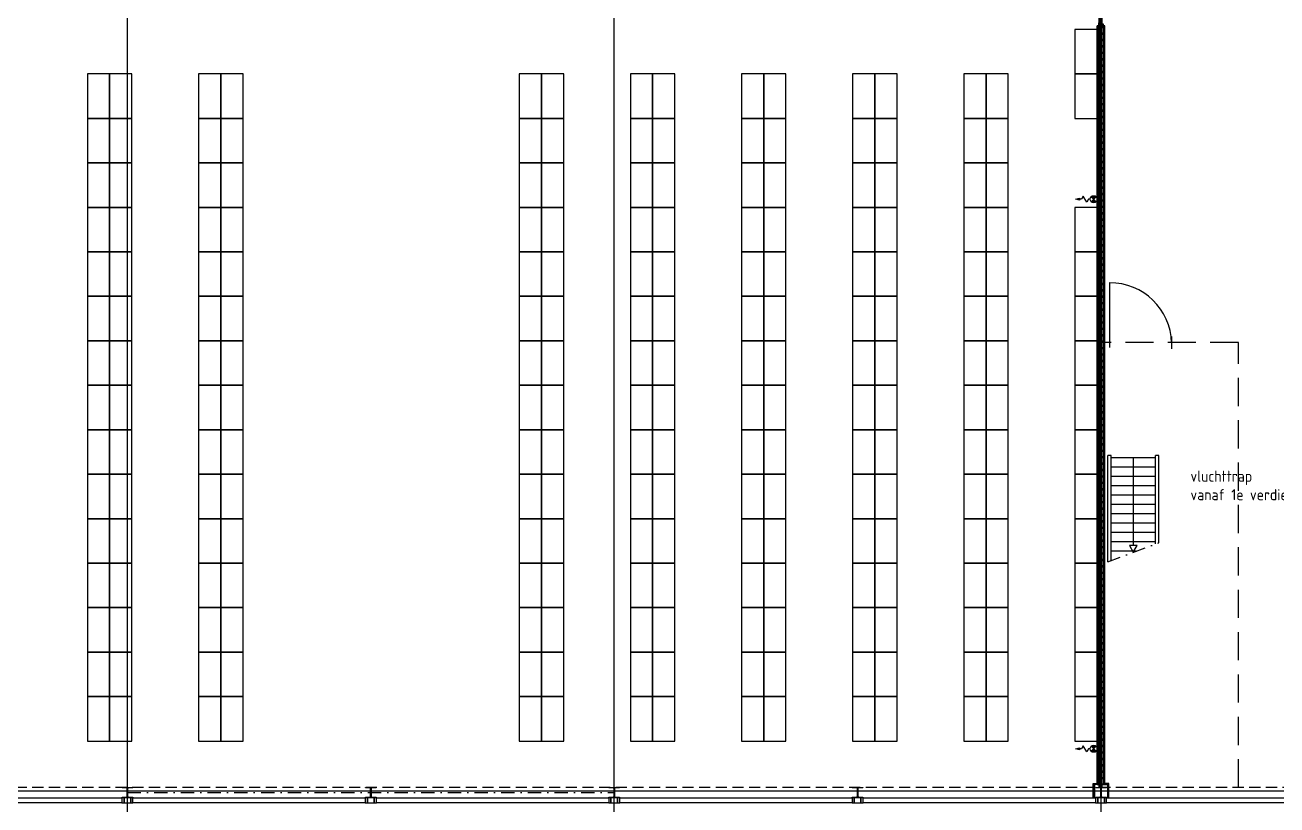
# Model space of a CAD drawing. Header units: millimetres. Extents: x -10134 to 185601, y -10232 to 93662.
# Drawn here: x 62231 to 90391, y 7641 to 25178 of the extents above; entities that cross this region are included whole.
import ezdxf
from ezdxf.enums import TextEntityAlignment as Align

# ---------------------------------------------------------------- set-up
doc = ezdxf.new("R2010")
doc.units = ezdxf.units.MM
doc.header["$LTSCALE"] = 100
for name, pattern in [('B0302', [6, 3, -1.5, 0, -1.5]), ('B0403', [3.75, 2.5, -1.25]), ('DASHDOT', [25.4, 12.7, -6.35, 0, -6.35]), ('HIDDEN', [9.525, 6.35, -3.175])]:
    doc.linetypes.add(name, pattern=pattern)
for name, color, linetype in [('A--L21', 8, 'Continuous'), ('A--L22', 8, 'Continuous'), ('A--L24', 8, 'Continuous'), ('A--L28', 8, 'Continuous'), ('A--L32', 8, 'Continuous'), ('A--L65', 1, 'Continuous'), ('A--T$1A', 2, 'Continuous'), ('AL$7A---_STRAMIEN', 1, 'Continuous'), ('AL22----', 8, 'Continuous'), ('ARCEER_ISO', 8, 'Continuous'), ('PALLETS', 8, 'Continuous'), ('WB6510--_ZATT', 7, 'Continuous'), ('WL6510--_SYMBOOL025', 2, 'Continuous'), ('WT6510--_AANTCODE', 2, 'Continuous'), ('WT6510--_VERKLCODE', 2, 'Continuous')]:
    doc.layers.add(name, color=color, linetype=linetype)
doc.styles.add('gbb_isop_7.0', font='iso.shx')
doc.styles.add('ISO', font='ISO')
doc.styles.add('TNC', font='iso')
doc.styles.add('TVC', font='ISO.shx')

# ---------------------------------------------------------------- blocks, each defined once
blk = doc.blocks.new('W6510-14')
at = {"layer": 'WL6510--_SYMBOOL025', "linetype": 'Continuous'}
h = blk.add_hatch(color=256, dxfattribs=at)
h.paths.add_polyline_path([(0, 0), (141, 141, 0.198912), (0, 200, 0.198912), (-141, 141)])
h.paths.add_polyline_path([(-141, -141, 0.198912), (0, -200, 0.198912), (141, -141), (0, 0)])
blk.add_hatch(color=256, dxfattribs=at).paths.add_polyline_path([(800, 51), (800, 0), (800, -51), (1001, 0)])
for p, q in [((-141, -141), (141, 141)), ((-141, 141), (141, -141))]:
    blk.add_line(p, q, dxfattribs=at)
blk.add_lwpolyline([(200, 0), (280, 0), (380, 173), (580, -173), (680, 0), (800, 0)], dxfattribs=at)
at = {"layer": 'WL6510--_SYMBOOL025'}
blk.add_lwpolyline([(800, 0), (800, 51), (1001, 0), (800, -51), (800, -51), (800, 0), (800, 0)], dxfattribs=at)
at = {"layer": 'WL6510--_SYMBOOL025', "linetype": 'Continuous'}
blk.add_circle((0, 0), 200, dxfattribs=at)
at = {"layer": 'WB6510--_ZATT', "style": 'ISO', "flags": 3}
for tag, p in [('ZVERKL', (0, 300)), ('ZTECH', (0, 150)), ('ZSYM', (0, 0))]:
    blk.add_attdef(tag, p, '', height=100, dxfattribs=at)
at = {"layer": 'WT6510--_AANTCODE', "style": 'TNC'}
blk.add_attdef('TNC', text='', height=180, dxfattribs=at).set_placement((525, 611), align=Align.MIDDLE_CENTER)
at = {"layer": 'WT6510--_VERKLCODE', "style": 'TVC'}
blk.add_attdef('TVC', text='', height=180, dxfattribs=at).set_placement((315, 371), align=Align.MIDDLE_LEFT)

msp = doc.modelspace()

# ---------------------------------------------------------------- hatches: boundary and pattern name
at = {"layer": 'A--L28'}
h = msp.add_hatch(dxfattribs=at)
h.set_pattern_fill('ZIGZAG', color=256, scale=5.56777, angle=405, style=0)
h.set_pattern_definition([(45, (86371.509, 8051.229), (9e-15, 25), [17.67767, -17.67767]), (135, (86384.009, 8063.729), (-25, 9e-15), [17.67767, -17.67767])])
h.paths.add_polyline_path([(86359, 8101), (86359, 25157), (86347, 25157), (86347, 8101)])
h = msp.add_hatch(dxfattribs=at)
h.set_pattern_fill('ANSI31', color=256, scale=1.625, angle=405, style=0)
h.set_pattern_definition([(90, (86360.651, 8100.6203), (-5.159375, 2e-15), [])])
h.paths.add_polyline_path([(86359, 8101), (86359, 25157), (86347, 25157), (86347, 8101)])
h = msp.add_hatch(dxfattribs=at)
h.set_pattern_fill('ANSI31', color=256, scale=1.625, angle=405, style=0)
h.set_pattern_definition([(90, (86373.151, 8100.6203), (-5.159375, 2e-15), [])])
h.paths.add_polyline_path([(86372, 8101), (86372, 25157), (86359, 25157), (86359, 8101)])
h = msp.add_hatch(dxfattribs=at)
h.set_pattern_fill('ZIGZAG', color=256, scale=5.56777, angle=405, style=0)
h.set_pattern_definition([(45, (86384.009, 8051.229), (9e-15, 25), [17.67767, -17.67767]), (135, (86396.509, 8063.729), (-25, 9e-15), [17.67767, -17.67767])])
h.paths.add_polyline_path([(86372, 8101), (86372, 25157), (86359, 25157), (86359, 8101)])
h = msp.add_hatch(dxfattribs=at)
h.set_pattern_fill('ANSI31', color=256, scale=1.625, angle=405, style=0)
h.set_pattern_definition([(90, (86510.651, 8100.6203), (-5.159375, 2e-15), [])])
h.paths.add_polyline_path([(86509, 8101), (86509, 25157), (86497, 25157), (86497, 8101)])
h = msp.add_hatch(dxfattribs=at)
h.set_pattern_fill('ZIGZAG', color=256, scale=5.56777, angle=405, style=0)
h.set_pattern_definition([(45, (86521.509, 8051.229), (9e-15, 25), [17.67767, -17.67767]), (135, (86534.009, 8063.729), (-25, 9e-15), [17.67767, -17.67767])])
h.paths.add_polyline_path([(86509, 8101), (86509, 25157), (86497, 25157), (86497, 8101)])
h = msp.add_hatch(dxfattribs=at)
h.set_pattern_fill('ZIGZAG', color=256, scale=5.56777, angle=405, style=0)
h.set_pattern_definition([(45, (86534.009, 8051.229), (9e-15, 25), [17.67767, -17.67767]), (135, (86546.509, 8063.729), (-25, 9e-15), [17.67767, -17.67767])])
h.paths.add_polyline_path([(86522, 8101), (86522, 25157), (86509, 25157), (86509, 8101)])
h = msp.add_hatch(dxfattribs=at)
h.set_pattern_fill('ANSI31', color=256, scale=1.625, angle=405, style=0)
h.set_pattern_definition([(90, (86523.151, 8100.6203), (-5.159375, 2e-15), [])])
h.paths.add_polyline_path([(86522, 8101), (86522, 25157), (86509, 25157), (86509, 8101)])
h = msp.add_hatch(dxfattribs=at)
h.set_pattern_fill('ANSI31', color=256, scale=1.625, angle=315, style=0)
h.set_pattern_definition([(360, (74792.5087, 8127.2626), (1e-15, -5.159375), [])])
h.paths.add_polyline_path([(86259, 8126), (86347, 8126), (86347, 8113), (86259, 8113)])
h = msp.add_hatch(dxfattribs=at)
h.set_pattern_fill('ZIGZAG', color=256, scale=5.56777, angle=315, style=0)
h.set_pattern_definition([(45, (74743.117, 8138.12), (25, 4e-15), [17.67767, -17.67767]), (315, (74755.617, 8150.62), (4e-15, -25), [17.67767, -17.67767])])
h.paths.add_polyline_path([(86259, 8126), (86347, 8126), (86347, 8113), (86259, 8113)])
h = msp.add_hatch(dxfattribs=at)
h.set_pattern_fill('ZIGZAG', color=256, scale=5.56777, angle=315, style=0)
h.set_pattern_definition([(45, (74743.117, 8125.62), (25, 4e-15), [17.67767, -17.67767]), (315, (74755.617, 8138.12), (4e-15, -25), [17.67767, -17.67767])])
h.paths.add_polyline_path([(86259, 8113), (86347, 8113), (86347, 8101), (86259, 8101)])
h = msp.add_hatch(dxfattribs=at)
h.set_pattern_fill('ANSI31', color=256, scale=1.625, angle=315, style=0)
h.set_pattern_definition([(360, (74792.5087, 8114.7626), (1e-15, -5.159375), [])])
h.paths.add_polyline_path([(86259, 8113), (86347, 8113), (86347, 8101), (86259, 8101)])
h = msp.add_hatch(dxfattribs=at)
h.set_pattern_fill('ZIGZAG', color=256, scale=5.56777, angle=405, style=0)
h.set_pattern_definition([(135, (86246.509, -3502.771), (-9e-15, 25), [17.67767, -17.67767]), (45, (86234.009, -3490.271), (25, 9e-15), [17.67767, -17.67767])])
h.paths.add_polyline_path([(86259, 7811), (86259, 8101), (86272, 8101), (86272, 7811)])
h = msp.add_hatch(dxfattribs=at)
h.set_pattern_fill('ANSI31', color=256, scale=1.625, angle=405, style=0)
h.set_pattern_definition([(90, (86257.3664, -3453.3797), (5.159375, 2e-15), [])])
h.paths.add_polyline_path([(86259, 7811), (86259, 8101), (86272, 8101), (86272, 7811)])
h = msp.add_hatch(dxfattribs=at)
h.set_pattern_fill('ANSI31', color=256, scale=1.625, angle=405, style=0)
h.set_pattern_definition([(90, (86269.8664, -3453.3797), (5.159375, 2e-15), [])])
h.paths.add_polyline_path([(86272, 7811), (86272, 8101), (86284, 8101), (86284, 7811)])
h = msp.add_hatch(dxfattribs=at)
h.set_pattern_fill('ZIGZAG', color=256, scale=5.56777, angle=405, style=0)
h.set_pattern_definition([(135, (86259.009, -3502.771), (-9e-15, 25), [17.67767, -17.67767]), (45, (86246.509, -3490.271), (25, 9e-15), [17.67767, -17.67767])])
h.paths.add_polyline_path([(86272, 7811), (86272, 8101), (86284, 8101), (86284, 7811)])
h = msp.add_hatch(dxfattribs=at)
h.set_pattern_fill('ZIGZAG', color=256, scale=5.56777, angle=315, style=0)
h.set_pattern_definition([(135, (98124.9, 8138.12), (-25, 4e-15), [17.67767, -17.67767]), (225, (98112.4, 8150.62), (-4e-15, -25), [17.67767, -17.67767])])
h.paths.add_polyline_path([(86609, 8126), (86522, 8126), (86522, 8113), (86609, 8113)])
h = msp.add_hatch(dxfattribs=at)
h.set_pattern_fill('ANSI31', color=256, scale=1.625, angle=315, style=0)
h.set_pattern_definition([(180, (98075.5087, 8127.2626), (-1e-15, -5.159375), [])])
h.paths.add_polyline_path([(86609, 8126), (86522, 8126), (86522, 8113), (86609, 8113)])
h = msp.add_hatch(dxfattribs=at)
h.set_pattern_fill('ANSI31', color=256, scale=1.625, angle=315, style=0)
h.set_pattern_definition([(180, (98075.5087, 8114.7626), (-1e-15, -5.159375), [])])
h.paths.add_polyline_path([(86609, 8113), (86522, 8113), (86522, 8101), (86609, 8101)])
h = msp.add_hatch(dxfattribs=at)
h.set_pattern_fill('ZIGZAG', color=256, scale=5.56777, angle=315, style=0)
h.set_pattern_definition([(135, (98124.9, 8125.62), (-25, 4e-15), [17.67767, -17.67767]), (225, (98112.4, 8138.12), (-4e-15, -25), [17.67767, -17.67767])])
h.paths.add_polyline_path([(86609, 8113), (86522, 8113), (86522, 8101), (86609, 8101)])
h = msp.add_hatch(dxfattribs=at)
h.set_pattern_fill('ZIGZAG', color=256, scale=5.56777, angle=405, style=0)
h.set_pattern_definition([(45, (86609.009, -3502.771), (9e-15, 25), [17.67767, -17.67767]), (135, (86621.509, -3490.271), (-25, 9e-15), [17.67767, -17.67767])])
h.paths.add_polyline_path([(86597, 7811), (86597, 8101), (86584, 8101), (86584, 7811)])
h = msp.add_hatch(dxfattribs=at)
h.set_pattern_fill('ANSI31', color=256, scale=1.625, angle=405, style=0)
h.set_pattern_definition([(90, (86598.151, -3453.3797), (-5.159375, 2e-15), [])])
h.paths.add_polyline_path([(86597, 7811), (86597, 8101), (86584, 8101), (86584, 7811)])
h = msp.add_hatch(dxfattribs=at)
h.set_pattern_fill('ANSI31', color=256, scale=1.625, angle=405, style=0)
h.set_pattern_definition([(90, (86610.651, -3453.3797), (-5.159375, 2e-15), [])])
h.paths.add_polyline_path([(86609, 7811), (86609, 8101), (86597, 8101), (86597, 7811)])
h = msp.add_hatch(dxfattribs=at)
h.set_pattern_fill('ZIGZAG', color=256, scale=5.56777, angle=405, style=0)
h.set_pattern_definition([(45, (86621.509, -3502.771), (9e-15, 25), [17.67767, -17.67767]), (135, (86634.009, -3490.271), (-25, 9e-15), [17.67767, -17.67767])])
h.paths.add_polyline_path([(86609, 7811), (86609, 8101), (86597, 8101), (86597, 7811)])
at = {"layer": 'ARCEER_ISO'}
h = msp.add_hatch(dxfattribs=at)
h.set_pattern_fill('ISOLA', color=256, scale=125, angle=90, style=0)
h.set_pattern_definition([(150, (86496.51, 8100.62), (-62.5, -108.2532), []), (210, (86496.51, 8100.62), (62.5, -108.2532), [])])
h.paths.add_polyline_path([(86497, 8101), (86497, 25157), (86372, 25157), (86372, 8101)])

# ---------------------------------------------------------------- linework, layer by layer
at = {"layer": 'A--L21', "linetype": 'B0403'}
msp.add_line((118144, 8036), (53784, 8036), dxfattribs=at)
at = {"layer": 'A--L22'}
msp.add_lwpolyline([(86497, 8101), (86497, 25157), (86372, 25157), (86372, 8101)], close=True, dxfattribs=at)
at = {"layer": 'A--L24'}
msp.add_line((86585, 13110), (86585, 15498), dxfattribs=at)
at = {"layer": 'A--L24', "linetype": 'B0302'}
msp.add_line((86585, 13110), (87735, 13538), dxfattribs=at)
at = {"layer": 'A--L24'}
for points in [[(86660, 15498), (86585, 15498)], [(86660, 13138), (86660, 15498)], [(87660, 13510), (87660, 15498)], [(87735, 15498), (87660, 15498)], [(87735, 13538), (87735, 15498)], [(87660, 15448), (86660, 15448)], [(87660, 15238), (86660, 15238)], [(87160, 15448), (87160, 13474)], [(87660, 15028), (86660, 15028)], [(87660, 14818), (86660, 14818)], [(87660, 14608), (86660, 14608)], [(87660, 14398), (86660, 14398)], [(87660, 14188), (86660, 14188)], [(87660, 13978), (86660, 13978)], [(87660, 13768), (86660, 13768)], [(87660, 13558), (86660, 13558)], [(87223, 13348), (86660, 13348)]]:
    msp.add_lwpolyline(points, dxfattribs=at)
msp.add_lwpolyline([(87160, 13324), (87246, 13474), (87073, 13474)], close=True, dxfattribs=at)
at = {"layer": 'A--L28', "linetype": 'B0302'}
msp.add_line((64538, 7921), (75480, 7921), dxfattribs=at)
at = {"layer": 'A--L28'}
for points in [[(86359, 8101), (86359, 25157), (86347, 25157), (86347, 8101)], [(86372, 8101), (86372, 25157), (86359, 25157), (86359, 8101)], [(86509, 8101), (86509, 25157), (86497, 25157), (86497, 8101)], [(86522, 8101), (86522, 25157), (86509, 25157), (86509, 8101)], [(86259, 8126), (86347, 8126), (86347, 8113), (86259, 8113)], [(86259, 8113), (86347, 8113), (86347, 8101), (86259, 8101)], [(86259, 7811), (86259, 8101), (86272, 8101), (86272, 7811)], [(86272, 7811), (86272, 8101), (86284, 8101), (86284, 7811)], [(86609, 8126), (86522, 8126), (86522, 8113), (86609, 8113)], [(86609, 8113), (86522, 8113), (86522, 8101), (86609, 8101)], [(86597, 7811), (86597, 8101), (86584, 8101), (86584, 7811)], [(86609, 7811), (86609, 8101), (86597, 8101), (86597, 7811)]]:
    msp.add_lwpolyline(points, close=True, dxfattribs=at)
for points in [[(64654, 8036), (64654, 8024), (64559, 8024, 0.414214), (64538, 8003), (64538, 7839, 0.414214), (64559, 7818), (64654, 7818), (64654, 7806), (64414, 7806), (64414, 7818), (64509, 7818, 0.414214), (64530, 7839), (64530, 8003, 0.414214), (64509, 8024), (64414, 8024), (64414, 8036)], [(70129, 8036), (70129, 8024), (70034, 8024, 0.414214), (70013, 8003), (70013, 7839, 0.414214), (70034, 7818), (70129, 7818), (70129, 7806), (69889, 7806), (69889, 7818), (69984, 7818, 0.414214), (70005, 7839), (70005, 8003, 0.414214), (69984, 8024), (69889, 8024), (69889, 8036)], [(75604, 8036), (75604, 8024), (75509, 8024, 0.414214), (75488, 8003), (75488, 7839, 0.414214), (75509, 7818), (75604, 7818), (75604, 7806), (75364, 7806), (75364, 7818), (75459, 7818, 0.414214), (75480, 7839), (75480, 8003, 0.414214), (75459, 8024), (75364, 8024), (75364, 8036)], [(81079, 8036), (81079, 8024), (80984, 8024, 0.414214), (80963, 8003), (80963, 7839, 0.414214), (80984, 7818), (81079, 7818), (81079, 7806), (80839, 7806), (80839, 7818), (80934, 7818, 0.414214), (80955, 7839), (80955, 8003, 0.414214), (80934, 8024), (80839, 8024), (80839, 8036)], [(86554, 8036), (86554, 8024), (86459, 8024, 0.414214), (86438, 8003), (86438, 7839, 0.414214), (86459, 7818), (86554, 7818), (86554, 7806), (86314, 7806), (86314, 7818), (86409, 7818, 0.414214), (86430, 7839), (86430, 8003, 0.414214), (86409, 8024), (86314, 8024), (86314, 8036)]]:
    msp.add_lwpolyline(points, format="xyb", close=True, dxfattribs=at)
at = {"layer": 'A--L32'}
msp.add_line((86629, 17928), (86629, 19385), dxfattribs=at)
for points in [[(86441, 25199), (86441, 25224), (86377, 25224), (86377, 25157), (86491, 25157), (86491, 25199)], [(64409, 7800), (64409, 7686), (59184, 7686), (59184, 7800)], [(64409, 7800), (64409, 7686), (64459, 7686), (64459, 7800)], [(64459, 7686), (64609, 7686), (64609, 7800), (64459, 7800)], [(64609, 7800), (64609, 7686), (64659, 7686), (64659, 7800)], [(69884, 7800), (69884, 7686), (64659, 7686), (64659, 7800)], [(69884, 7800), (69884, 7686), (69934, 7686), (69934, 7800)], [(69934, 7686), (70084, 7686), (70084, 7800), (69934, 7800)], [(70084, 7800), (70084, 7686), (70134, 7686), (70134, 7800)], [(75359, 7800), (75359, 7686), (70134, 7686), (70134, 7800)], [(75359, 7800), (75359, 7686), (75409, 7686), (75409, 7800)], [(75409, 7686), (75559, 7686), (75559, 7800), (75409, 7800)], [(75559, 7800), (75559, 7686), (75609, 7686), (75609, 7800)], [(80834, 7800), (80834, 7686), (75609, 7686), (75609, 7800)], [(80834, 7800), (80834, 7686), (80884, 7686), (80884, 7800)], [(80884, 7686), (81034, 7686), (81034, 7800), (80884, 7800)], [(81034, 7800), (81034, 7686), (81084, 7686), (81084, 7800)], [(86309, 7800), (86309, 7686), (81084, 7686), (81084, 7800)], [(86309, 7800), (86309, 7686), (86359, 7686), (86359, 7800)], [(86359, 7686), (86509, 7686), (86509, 7800), (86359, 7800)], [(86509, 7800), (86509, 7686), (86559, 7686), (86559, 7800)], [(91784, 7800), (91784, 7686), (86559, 7686), (86559, 7800)]]:
    msp.add_lwpolyline(points, close=True, dxfattribs=at)
msp.add_arc((86629, 17991), 1393, 1.8221, 90, dxfattribs=at)
at = {"layer": 'A--L65', "color": 10, "linetype": 'DASHDOT', "const_width": 100}
msp.add_lwpolyline([(86422, 32866), (86422, 8018)], dxfattribs=at)
at = {"layer": 'AL$7A---_STRAMIEN'}
for p, q in [((64534, 1021), (64534, 92367)), ((75484, 1021), (75484, 92367)), ((86434, 1021), (86434, 92367)), ((51704, 7956), (120372, 7956))]:
    msp.add_line(p, q, dxfattribs=at)
at = {"layer": 'AL22----'}
msp.add_line((88022, 18171), (88022, 17900), dxfattribs=at)
at = {"layer": 'AL22----', "linetype": 'HIDDEN'}
msp.add_lwpolyline([(89522, 8036), (89522, 18036), (86522, 18036)], dxfattribs=at)
at = {"layer": 'PALLETS'}
for points in [[(85847, 24078), (86347, 24078), (86347, 25078), (85847, 25078)], [(63634, 23078), (64134, 23078), (64134, 24078), (63634, 24078)], [(64134, 23078), (64634, 23078), (64634, 24078), (64134, 24078)], [(66134, 23078), (66634, 23078), (66634, 24078), (66134, 24078)], [(66634, 23078), (67134, 23078), (67134, 24078), (66634, 24078)], [(73347, 23078), (73847, 23078), (73847, 24078), (73347, 24078)], [(73847, 23078), (74347, 23078), (74347, 24078), (73847, 24078)], [(75847, 23078), (76347, 23078), (76347, 24078), (75847, 24078)], [(76347, 23078), (76847, 23078), (76847, 24078), (76347, 24078)], [(78347, 23078), (78847, 23078), (78847, 24078), (78347, 24078)], [(78847, 23078), (79347, 23078), (79347, 24078), (78847, 24078)], [(80847, 23078), (81347, 23078), (81347, 24078), (80847, 24078)], [(81347, 23078), (81847, 23078), (81847, 24078), (81347, 24078)], [(83347, 23078), (83847, 23078), (83847, 24078), (83347, 24078)], [(83847, 23078), (84347, 23078), (84347, 24078), (83847, 24078)], [(85847, 23078), (86347, 23078), (86347, 24078), (85847, 24078)], [(63634, 22078), (64134, 22078), (64134, 23078), (63634, 23078)], [(64134, 22078), (64634, 22078), (64634, 23078), (64134, 23078)], [(66134, 22078), (66634, 22078), (66634, 23078), (66134, 23078)], [(66634, 22078), (67134, 22078), (67134, 23078), (66634, 23078)], [(73347, 22078), (73847, 22078), (73847, 23078), (73347, 23078)], [(73847, 22078), (74347, 22078), (74347, 23078), (73847, 23078)], [(75847, 22078), (76347, 22078), (76347, 23078), (75847, 23078)], [(76347, 22078), (76847, 22078), (76847, 23078), (76347, 23078)], [(78347, 22078), (78847, 22078), (78847, 23078), (78347, 23078)], [(78847, 22078), (79347, 22078), (79347, 23078), (78847, 23078)], [(80847, 22078), (81347, 22078), (81347, 23078), (80847, 23078)], [(81347, 22078), (81847, 22078), (81847, 23078), (81347, 23078)], [(83347, 22078), (83847, 22078), (83847, 23078), (83347, 23078)], [(83847, 22078), (84347, 22078), (84347, 23078), (83847, 23078)], [(63634, 21078), (64134, 21078), (64134, 22078), (63634, 22078)], [(64134, 21078), (64634, 21078), (64634, 22078), (64134, 22078)], [(66134, 21078), (66634, 21078), (66634, 22078), (66134, 22078)], [(66634, 21078), (67134, 21078), (67134, 22078), (66634, 22078)], [(73347, 21078), (73847, 21078), (73847, 22078), (73347, 22078)], [(73847, 21078), (74347, 21078), (74347, 22078), (73847, 22078)], [(75847, 21078), (76347, 21078), (76347, 22078), (75847, 22078)], [(76347, 21078), (76847, 21078), (76847, 22078), (76347, 22078)], [(78347, 21078), (78847, 21078), (78847, 22078), (78347, 22078)], [(78847, 21078), (79347, 21078), (79347, 22078), (78847, 22078)], [(80847, 21078), (81347, 21078), (81347, 22078), (80847, 22078)], [(81347, 21078), (81847, 21078), (81847, 22078), (81347, 22078)], [(83347, 21078), (83847, 21078), (83847, 22078), (83347, 22078)], [(83847, 21078), (84347, 21078), (84347, 22078), (83847, 22078)], [(63634, 20078), (64134, 20078), (64134, 21078), (63634, 21078)], [(64134, 20078), (64634, 20078), (64634, 21078), (64134, 21078)], [(66134, 20078), (66634, 20078), (66634, 21078), (66134, 21078)], [(66634, 20078), (67134, 20078), (67134, 21078), (66634, 21078)], [(73347, 20078), (73847, 20078), (73847, 21078), (73347, 21078)], [(73847, 20078), (74347, 20078), (74347, 21078), (73847, 21078)], [(75847, 20078), (76347, 20078), (76347, 21078), (75847, 21078)], [(76347, 20078), (76847, 20078), (76847, 21078), (76347, 21078)], [(78347, 20078), (78847, 20078), (78847, 21078), (78347, 21078)], [(78847, 20078), (79347, 20078), (79347, 21078), (78847, 21078)], [(80847, 20078), (81347, 20078), (81347, 21078), (80847, 21078)], [(81347, 20078), (81847, 20078), (81847, 21078), (81347, 21078)], [(83347, 20078), (83847, 20078), (83847, 21078), (83347, 21078)], [(83847, 20078), (84347, 20078), (84347, 21078), (83847, 21078)], [(85847, 20078), (86347, 20078), (86347, 21078), (85847, 21078)], [(63634, 19078), (64134, 19078), (64134, 20078), (63634, 20078)], [(64134, 19078), (64634, 19078), (64634, 20078), (64134, 20078)], [(66134, 19078), (66634, 19078), (66634, 20078), (66134, 20078)], [(66634, 19078), (67134, 19078), (67134, 20078), (66634, 20078)], [(73347, 19078), (73847, 19078), (73847, 20078), (73347, 20078)], [(73847, 19078), (74347, 19078), (74347, 20078), (73847, 20078)], [(75847, 19078), (76347, 19078), (76347, 20078), (75847, 20078)], [(76347, 19078), (76847, 19078), (76847, 20078), (76347, 20078)], [(78347, 19078), (78847, 19078), (78847, 20078), (78347, 20078)], [(78847, 19078), (79347, 19078), (79347, 20078), (78847, 20078)], [(80847, 19078), (81347, 19078), (81347, 20078), (80847, 20078)], [(81347, 19078), (81847, 19078), (81847, 20078), (81347, 20078)], [(83347, 19078), (83847, 19078), (83847, 20078), (83347, 20078)], [(83847, 19078), (84347, 19078), (84347, 20078), (83847, 20078)], [(85847, 19078), (86347, 19078), (86347, 20078), (85847, 20078)], [(63634, 18078), (64134, 18078), (64134, 19078), (63634, 19078)], [(64134, 18078), (64634, 18078), (64634, 19078), (64134, 19078)], [(66134, 18078), (66634, 18078), (66634, 19078), (66134, 19078)], [(66634, 18078), (67134, 18078), (67134, 19078), (66634, 19078)], [(73347, 18078), (73847, 18078), (73847, 19078), (73347, 19078)], [(73847, 18078), (74347, 18078), (74347, 19078), (73847, 19078)], [(75847, 18078), (76347, 18078), (76347, 19078), (75847, 19078)], [(76347, 18078), (76847, 18078), (76847, 19078), (76347, 19078)], [(78347, 18078), (78847, 18078), (78847, 19078), (78347, 19078)], [(78847, 18078), (79347, 18078), (79347, 19078), (78847, 19078)], [(80847, 18078), (81347, 18078), (81347, 19078), (80847, 19078)], [(81347, 18078), (81847, 18078), (81847, 19078), (81347, 19078)], [(83347, 18078), (83847, 18078), (83847, 19078), (83347, 19078)], [(83847, 18078), (84347, 18078), (84347, 19078), (83847, 19078)], [(85847, 18078), (86347, 18078), (86347, 19078), (85847, 19078)], [(63634, 17078), (64134, 17078), (64134, 18078), (63634, 18078)], [(64134, 17078), (64634, 17078), (64634, 18078), (64134, 18078)], [(66134, 17078), (66634, 17078), (66634, 18078), (66134, 18078)], [(66634, 17078), (67134, 17078), (67134, 18078), (66634, 18078)], [(73347, 17078), (73847, 17078), (73847, 18078), (73347, 18078)], [(73847, 17078), (74347, 17078), (74347, 18078), (73847, 18078)], [(75847, 17078), (76347, 17078), (76347, 18078), (75847, 18078)], [(76347, 17078), (76847, 17078), (76847, 18078), (76347, 18078)], [(78347, 17078), (78847, 17078), (78847, 18078), (78347, 18078)], [(78847, 17078), (79347, 17078), (79347, 18078), (78847, 18078)], [(80847, 17078), (81347, 17078), (81347, 18078), (80847, 18078)], [(81347, 17078), (81847, 17078), (81847, 18078), (81347, 18078)], [(83347, 17078), (83847, 17078), (83847, 18078), (83347, 18078)], [(83847, 17078), (84347, 17078), (84347, 18078), (83847, 18078)], [(85847, 17078), (86347, 17078), (86347, 18078), (85847, 18078)], [(63634, 16078), (64134, 16078), (64134, 17078), (63634, 17078)], [(64134, 16078), (64634, 16078), (64634, 17078), (64134, 17078)], [(66134, 16078), (66634, 16078), (66634, 17078), (66134, 17078)], [(66634, 16078), (67134, 16078), (67134, 17078), (66634, 17078)], [(73347, 16078), (73847, 16078), (73847, 17078), (73347, 17078)], [(73847, 16078), (74347, 16078), (74347, 17078), (73847, 17078)], [(75847, 16078), (76347, 16078), (76347, 17078), (75847, 17078)], [(76347, 16078), (76847, 16078), (76847, 17078), (76347, 17078)], [(78347, 16078), (78847, 16078), (78847, 17078), (78347, 17078)], [(78847, 16078), (79347, 16078), (79347, 17078), (78847, 17078)], [(80847, 16078), (81347, 16078), (81347, 17078), (80847, 17078)], [(81347, 16078), (81847, 16078), (81847, 17078), (81347, 17078)], [(83347, 16078), (83847, 16078), (83847, 17078), (83347, 17078)], [(83847, 16078), (84347, 16078), (84347, 17078), (83847, 17078)], [(85847, 16078), (86347, 16078), (86347, 17078), (85847, 17078)], [(63634, 15078), (64134, 15078), (64134, 16078), (63634, 16078)], [(64134, 15078), (64634, 15078), (64634, 16078), (64134, 16078)], [(66134, 15078), (66634, 15078), (66634, 16078), (66134, 16078)], [(66634, 15078), (67134, 15078), (67134, 16078), (66634, 16078)], [(73347, 15078), (73847, 15078), (73847, 16078), (73347, 16078)], [(73847, 15078), (74347, 15078), (74347, 16078), (73847, 16078)], [(75847, 15078), (76347, 15078), (76347, 16078), (75847, 16078)], [(76347, 15078), (76847, 15078), (76847, 16078), (76347, 16078)], [(78347, 15078), (78847, 15078), (78847, 16078), (78347, 16078)], [(78847, 15078), (79347, 15078), (79347, 16078), (78847, 16078)], [(80847, 15078), (81347, 15078), (81347, 16078), (80847, 16078)], [(81347, 15078), (81847, 15078), (81847, 16078), (81347, 16078)], [(83347, 15078), (83847, 15078), (83847, 16078), (83347, 16078)], [(83847, 15078), (84347, 15078), (84347, 16078), (83847, 16078)], [(85847, 15078), (86347, 15078), (86347, 16078), (85847, 16078)], [(63634, 14078), (64134, 14078), (64134, 15078), (63634, 15078)], [(64134, 14078), (64634, 14078), (64634, 15078), (64134, 15078)], [(66134, 14078), (66634, 14078), (66634, 15078), (66134, 15078)], [(66634, 14078), (67134, 14078), (67134, 15078), (66634, 15078)], [(73347, 14078), (73847, 14078), (73847, 15078), (73347, 15078)], [(73847, 14078), (74347, 14078), (74347, 15078), (73847, 15078)], [(75847, 14078), (76347, 14078), (76347, 15078), (75847, 15078)], [(76347, 14078), (76847, 14078), (76847, 15078), (76347, 15078)], [(78347, 14078), (78847, 14078), (78847, 15078), (78347, 15078)], [(78847, 14078), (79347, 14078), (79347, 15078), (78847, 15078)], [(80847, 14078), (81347, 14078), (81347, 15078), (80847, 15078)], [(81347, 14078), (81847, 14078), (81847, 15078), (81347, 15078)], [(83347, 14078), (83847, 14078), (83847, 15078), (83347, 15078)], [(83847, 14078), (84347, 14078), (84347, 15078), (83847, 15078)], [(85847, 14078), (86347, 14078), (86347, 15078), (85847, 15078)], [(63634, 13078), (64134, 13078), (64134, 14078), (63634, 14078)], [(64134, 13078), (64634, 13078), (64634, 14078), (64134, 14078)], [(66134, 13078), (66634, 13078), (66634, 14078), (66134, 14078)], [(66634, 13078), (67134, 13078), (67134, 14078), (66634, 14078)], [(73347, 13078), (73847, 13078), (73847, 14078), (73347, 14078)], [(73847, 13078), (74347, 13078), (74347, 14078), (73847, 14078)], [(75847, 13078), (76347, 13078), (76347, 14078), (75847, 14078)], [(76347, 13078), (76847, 13078), (76847, 14078), (76347, 14078)], [(78347, 13078), (78847, 13078), (78847, 14078), (78347, 14078)], [(78847, 13078), (79347, 13078), (79347, 14078), (78847, 14078)], [(80847, 13078), (81347, 13078), (81347, 14078), (80847, 14078)], [(81347, 13078), (81847, 13078), (81847, 14078), (81347, 14078)], [(83347, 13078), (83847, 13078), (83847, 14078), (83347, 14078)], [(83847, 13078), (84347, 13078), (84347, 14078), (83847, 14078)], [(85847, 13078), (86347, 13078), (86347, 14078), (85847, 14078)], [(63634, 12078), (64134, 12078), (64134, 13078), (63634, 13078)], [(64134, 12078), (64634, 12078), (64634, 13078), (64134, 13078)], [(66134, 12078), (66634, 12078), (66634, 13078), (66134, 13078)], [(66634, 12078), (67134, 12078), (67134, 13078), (66634, 13078)], [(73347, 12078), (73847, 12078), (73847, 13078), (73347, 13078)], [(73847, 12078), (74347, 12078), (74347, 13078), (73847, 13078)], [(75847, 12078), (76347, 12078), (76347, 13078), (75847, 13078)], [(76347, 12078), (76847, 12078), (76847, 13078), (76347, 13078)], [(78347, 12078), (78847, 12078), (78847, 13078), (78347, 13078)], [(78847, 12078), (79347, 12078), (79347, 13078), (78847, 13078)], [(80847, 12078), (81347, 12078), (81347, 13078), (80847, 13078)], [(81347, 12078), (81847, 12078), (81847, 13078), (81347, 13078)], [(83347, 12078), (83847, 12078), (83847, 13078), (83347, 13078)], [(83847, 12078), (84347, 12078), (84347, 13078), (83847, 13078)], [(85847, 12078), (86347, 12078), (86347, 13078), (85847, 13078)], [(63634, 11078), (64134, 11078), (64134, 12078), (63634, 12078)], [(64134, 11078), (64634, 11078), (64634, 12078), (64134, 12078)], [(66134, 11078), (66634, 11078), (66634, 12078), (66134, 12078)], [(66634, 11078), (67134, 11078), (67134, 12078), (66634, 12078)], [(73347, 11078), (73847, 11078), (73847, 12078), (73347, 12078)], [(73847, 11078), (74347, 11078), (74347, 12078), (73847, 12078)], [(75847, 11078), (76347, 11078), (76347, 12078), (75847, 12078)], [(76347, 11078), (76847, 11078), (76847, 12078), (76347, 12078)], [(78347, 11078), (78847, 11078), (78847, 12078), (78347, 12078)], [(78847, 11078), (79347, 11078), (79347, 12078), (78847, 12078)], [(80847, 11078), (81347, 11078), (81347, 12078), (80847, 12078)], [(81347, 11078), (81847, 11078), (81847, 12078), (81347, 12078)], [(83347, 11078), (83847, 11078), (83847, 12078), (83347, 12078)], [(83847, 11078), (84347, 11078), (84347, 12078), (83847, 12078)], [(85847, 11078), (86347, 11078), (86347, 12078), (85847, 12078)], [(63634, 10078), (64134, 10078), (64134, 11078), (63634, 11078)], [(64134, 10078), (64634, 10078), (64634, 11078), (64134, 11078)], [(66134, 10078), (66634, 10078), (66634, 11078), (66134, 11078)], [(66634, 10078), (67134, 10078), (67134, 11078), (66634, 11078)], [(73347, 10078), (73847, 10078), (73847, 11078), (73347, 11078)], [(73847, 10078), (74347, 10078), (74347, 11078), (73847, 11078)], [(75847, 10078), (76347, 10078), (76347, 11078), (75847, 11078)], [(76347, 10078), (76847, 10078), (76847, 11078), (76347, 11078)], [(78347, 10078), (78847, 10078), (78847, 11078), (78347, 11078)], [(78847, 10078), (79347, 10078), (79347, 11078), (78847, 11078)], [(80847, 10078), (81347, 10078), (81347, 11078), (80847, 11078)], [(81347, 10078), (81847, 10078), (81847, 11078), (81347, 11078)], [(83347, 10078), (83847, 10078), (83847, 11078), (83347, 11078)], [(83847, 10078), (84347, 10078), (84347, 11078), (83847, 11078)], [(85847, 10078), (86347, 10078), (86347, 11078), (85847, 11078)], [(63634, 9078), (64134, 9078), (64134, 10078), (63634, 10078)], [(64134, 9078), (64634, 9078), (64634, 10078), (64134, 10078)], [(66134, 9078), (66634, 9078), (66634, 10078), (66134, 10078)], [(66634, 9078), (67134, 9078), (67134, 10078), (66634, 10078)], [(73347, 9078), (73847, 9078), (73847, 10078), (73347, 10078)], [(73847, 9078), (74347, 9078), (74347, 10078), (73847, 10078)], [(75847, 9078), (76347, 9078), (76347, 10078), (75847, 10078)], [(76347, 9078), (76847, 9078), (76847, 10078), (76347, 10078)], [(78347, 9078), (78847, 9078), (78847, 10078), (78347, 10078)], [(78847, 9078), (79347, 9078), (79347, 10078), (78847, 10078)], [(80847, 9078), (81347, 9078), (81347, 10078), (80847, 10078)], [(81347, 9078), (81847, 9078), (81847, 10078), (81347, 10078)], [(83347, 9078), (83847, 9078), (83847, 10078), (83347, 10078)], [(83847, 9078), (84347, 9078), (84347, 10078), (83847, 10078)], [(85847, 9078), (86347, 9078), (86347, 10078), (85847, 10078)]]:
    msp.add_lwpolyline(points, close=True, dxfattribs=at)

# ---------------------------------------------------------------- block references
at = {"layer": 'A--L65', "xscale": 0.4000000000029306, "yscale": 0.4000000000029306, "zscale": 0.4000000000029306, "rotation": 180}
for p in [(86267, 21261), (86267, 8904)]:
    msp.add_blockref('W6510-14', p, dxfattribs=at)

# ---------------------------------------------------------------- texts
at = {"layer": 'A--T$1A', "color": 2, "insert": (88444, 15159), "char_height": 250, "width": 3297.62, "attachment_point": 1, "style": 'gbb_isop_7.0'}
msp.add_mtext('vluchttrap\\Pvanaf 1e verdieping', dxfattribs=at)

doc.saveas('drawing.dxf')
